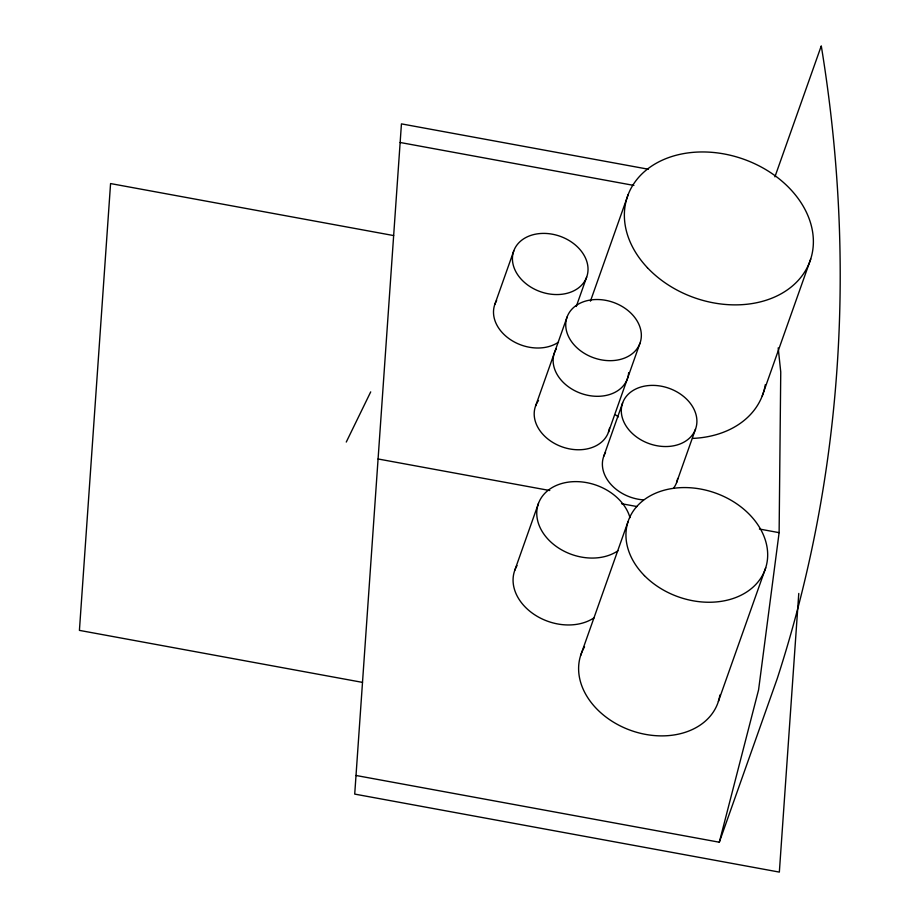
<?xml version="1.0" encoding="UTF-8"?>
<svg xmlns="http://www.w3.org/2000/svg" width="918" height="918" viewBox="0 0 918 918"><rect width="100%" height="100%" fill="white"/><g stroke="black" fill="none" stroke-linecap="round" stroke-linejoin="round"><path stroke-width="1.38" d="M356.012 775.48L719.31 842.219L758.578 689.866L779.118 532.658L780.748 371.974L778.189 347.911M798.775 593.441L779.348 872.1L354.715 794.093L401.441 123.873L648.326 169.222M494.859 304.317L513.793 250.866M535.561 406.077L567.106 316.985M576.263 306.486L586.671 277.087A38.728 29.399 19.5 0 0 540.725 233.493A38.728 29.399 19.5 0 0 523.306 281.356A38.728 29.399 19.5 0 0 586.671 277.087M590.435 301.161L628.199 194.524M514.769 570.353L538.453 503.454M608.439 432.286L639.984 343.206A38.728 29.399 19.5 0 0 594.026 299.612A38.728 29.399 19.5 0 0 576.619 347.474A38.728 29.399 19.5 0 0 639.984 343.206M603.734 456.315L622.656 402.853M580.578 655.67L627.901 522.032M774.918 176.83L821.277 45.9A2205.311 1674.432 19.5 0 1 777.144 678.884L719.31 842.219M676.612 482.524L695.546 429.073A38.728 29.399 19.5 0 0 649.588 385.48A38.728 29.399 19.5 0 0 632.181 433.342A38.728 29.399 19.5 0 0 695.546 429.073M762.227 395.945L810.72 259.014M718.392 701.421L765.715 567.783M346.27 442.051L370.711 391.883M400.145 142.485L633.89 185.425M393.661 235.57L110.573 183.566L79.418 630.379L362.507 682.384M378.078 458.977L549.756 490.522M621.52 503.707L637 506.552M759.415 529.032L779.118 532.658M765.302 384.653A96.815 73.509 19.5 0 1 692.528 438.414M618.376 416.864A96.815 73.509 19.5 0 1 615.565 414.89M628.669 372.662A38.728 29.399 19.5 0 1 582.184 393.811A38.728 29.399 19.5 0 1 556.285 348.829M719.873 695.018A72.614 55.137 19.5 0 1 630.941 730.464A72.614 55.137 19.5 0 1 584.536 646.846M558.477 342.173A38.728 29.399 19.5 0 1 510.259 339.511A38.728 29.399 19.5 0 1 496.661 300.519M609.495 428.224A38.728 29.399 19.5 0 1 560.646 446.332A38.728 29.399 19.5 0 1 538.522 400.5M677.679 478.462A38.728 29.399 19.5 0 1 673.64 488.101M643.484 499.885A38.728 29.399 19.5 0 1 605.536 452.517M594.267 617.676A48.413 36.754 19.5 0 1 534.012 614.337A48.413 36.754 19.5 0 1 517.018 565.603M617.963 550.777A48.413 36.754 19.5 0 1 545.315 536.043A48.413 36.754 19.5 0 1 564.696 482.776A48.413 36.754 19.5 0 1 630 517.672M647.42 267.712A96.815 73.509 19.5 0 0 808.161 265.577A96.815 73.509 19.5 0 0 701.031 151.963A96.815 73.509 19.5 0 0 647.42 267.712M644.425 575.632A72.614 55.137 19.5 0 0 764.35 571.478A72.614 55.137 19.5 0 0 681.638 487.619A72.614 55.137 19.5 0 0 644.425 575.632"/></g></svg>
